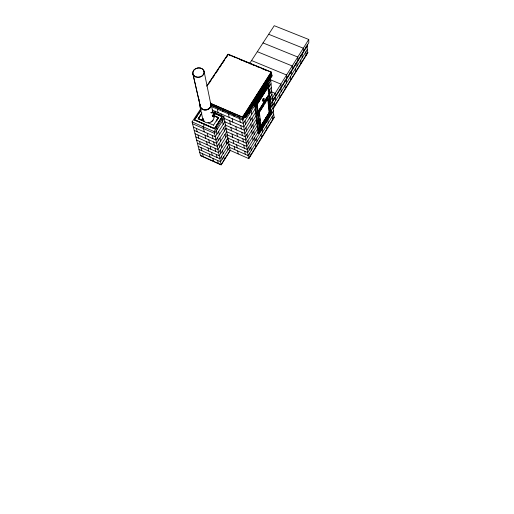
<?xml version="1.0" encoding="UTF-8"?>
<svg xmlns="http://www.w3.org/2000/svg" width="514" height="514" viewBox="0 0 514 514"><rect width="100%" height="100%" fill="white"/><g stroke="black" fill="none" stroke-linecap="round" stroke-linejoin="round"><path stroke-width="0.77" d="M213.336 116.453L212.655 116.312L213.336 116.453L214.081 112.566L213.631 112.572L213.034 114.879M211.55 112.951L211.749 112.27L211.408 112.849M214.916 116.395C213.503 115.926 215.584 116.639 214.248 116.434M212.957 116.222L213.908 112.515M213.034 116.601L213.792 113.639M211.517 112.508L211.241 112.277L211.074 112.804M211.183 112.354L210.997 112.733M273.699 114.147L248.14 155.556L229.308 147.229M274.502 117.031L248.872 158.665L229.886 150.255M261.009 128.391L269.619 114.995L261.253 128.494L260.836 126.868M273.152 108.737L308.008 52.473M261.395 128.378L263.348 125.39M263.695 124.831L264.382 123.726M265.282 122.268L266.181 120.822L266.336 122.383M266.162 120.674L267.19 119.017M268.34 117.16L269.105 115.92M260.29 130.659L261.125 129.303M262.384 127.279L263.637 125.249M266.965 119.871L267.794 118.528M269.04 116.524L269.869 115.187M258.883 133.698L271.18 113.825L268.424 84.026L267.666 83.711L254.603 104.368L258.163 133.389L258.883 133.698L255.362 104.695L268.424 84.026M273.416 110.947L247.69 152.536L228.736 144.177M257.977 128.333L246.765 146.381L227.58 137.951M270.46 108.248L272.844 104.413M272.574 105.441L307.321 49.498M260.669 126.232L269.073 112.688L269.407 112.772L261.003 126.315L259.397 112.373L268.045 98.572L267.698 98.425L269.169 112.733M260.765 126.271L269.163 112.669M261.658 124.986L269.195 112.829M262.159 124.369L263.374 122.409M264.19 121.105L269.047 113.266M261.677 125.519L262.513 124.163M266.291 118.072L267.55 116.042M266.766 117.912L260.894 127.376L261.253 128.494M267.601 116.562L268.861 114.532M258.375 131.5L247.228 149.478L228.158 141.087M270.762 111.519L273.133 107.702M261.138 127.485L269.516 113.96L269.619 114.995M272.857 108.647L307.391 52.923L307.224 44.628M257.231 121.786L245.821 140.065L226.346 131.545M269.439 102.228L272.253 97.718M272.214 98.02L308.753 39.475L274.251 25.7L249.476 63.742M272.06 101.695L308.805 42.701L308.753 39.475M257.18 125.769L246.296 143.245L226.944 134.758M270.152 104.94L272.548 101.085M272.092 102.511L307.256 46.029M256.827 118.483L245.339 136.846L225.736 128.288M269.522 98.187L271.957 94.306M255.612 112.367L244.356 130.273L224.496 121.638M268.88 91.261L271.341 87.341M263.843 102.106L264.678 100.783M265.924 98.791L266.76 97.467M257.835 111.981L259.082 109.99M259.917 108.66L265.744 99.375M266.573 98.052L267.826 96.06M268.976 95.63L258.176 112.855L260.347 131.327L259.724 131.057L257.527 112.579L268.334 95.36L268.976 95.63L270.505 114.423M258.086 112.084L268.906 94.839L268.179 87.123L267.531 86.847L256.537 104.258L257.437 111.808L258.086 112.084L257.193 104.541L268.179 87.123M256.422 115.136L244.85 133.582L225.119 124.986M269.201 94.749L271.649 90.849M260.283 110.253L263.168 105.653M264.402 103.687L265.224 102.37M266.458 100.397L267.286 99.086M259.146 112.27L263.676 105.042M264.498 103.725L265.738 101.753M266.56 100.442L267.794 98.47M229.604 147.364L220.519 161.762L199.74 152.459M256.788 104.169L267.338 87.451M256.929 104.117L267.229 87.785M267.929 87.014L256.942 104.432L257.861 112.013M255.188 108.936L243.854 126.919L223.866 118.252M268.552 87.733L271.032 83.795M200.209 109.636L192.082 121.895L200.486 155.446L221.142 164.711L230.163 150.377L228.46 141.215M230.259 150.422L221.129 164.923L200.383 155.613M270.396 76.56L242.826 120.077L211.826 106.687L211.537 105.267M270.023 74.459L271.546 75.089L245.486 116.241L243.938 115.573L243.932 116.755L245.737 117.533L245.602 116.575L271.938 74.986L270.158 74.247L270.113 75.468L271.122 75.892M246.045 116.53L254.918 102.511M255.76 101.181L258.298 97.172M258.857 96.285L271.63 76.098M245.737 117.533L272.022 75.995L271.938 74.986M229.038 144.312L219.889 158.775L198.982 149.433M255.323 104.567L243.347 123.521L212.192 110.035M268.147 84.264L270.717 80.203M243.63 115.149L242.351 117.166L248.583 158.537L273.975 117.314L270.268 75.083M211.068 105.158L242.846 118.869L242.582 117.115L271.193 72.037L228.087 54.201L206.705 86.198M258.208 96.291L257.186 95.855L257.071 94.872L258.748 95.302M243.437 117.417L249.823 107.349M250.671 106.006L252.374 103.32M253.229 101.978L257.058 95.938M258.336 93.921L259.609 91.91M260.463 90.567L262.166 87.881M263.014 86.538L264.716 83.853M265.571 82.51L269.824 75.802M270.968 73.997L271.353 73.887L242.846 118.869M228.036 141.883L219.247 155.748L198.211 146.368M243.932 116.755L245.621 117.198M270.113 75.468L272.022 75.995M227.291 134.912L217.949 149.574L196.644 140.11M226.089 128.436L216.612 143.239L195.037 133.698M226.693 131.693L217.281 146.432L195.847 136.923M225.473 125.14L215.931 140.014L194.221 130.421M224.226 118.406L214.537 133.422L192.544 123.745M224.856 121.792L215.237 136.737L193.386 127.106M200.942 109.823L194.427 119.666L194.536 120.128L214.589 128.918L214.492 128.455L222.215 116.511L212.231 112.18M214.589 128.918L222.215 116.511M221.142 164.711L214.152 131.59L223.879 116.537L212.873 111.769M213.438 125.281L218.283 117.616L213.406 115.502M216.285 120.906L218.283 117.616M216.535 121.015L218.707 117.667L213.779 115.522M204.816 124.067L203.081 126.727L204.276 131.905M213.606 113.857L213.882 113.324M201.918 112.907L198.018 118.818L204.373 121.6M204.546 121.394L198.41 118.708L201.636 113.62M198.41 118.708L201.687 113.748M200.98 109.977L194.459 119.82L214.524 128.609L222.247 116.665L212.263 112.341M195.84 118.162L197.575 115.541M198.879 113.575L200.614 110.947M207.181 85.697L228.087 54.201M209.211 83.139L210.997 80.473M212.777 77.807L214.113 75.802M215.893 73.142L218.122 69.808M219.452 67.809L221.238 65.143M222.575 63.138L224.355 60.472M226.134 57.812L227.471 55.808M258.272 117.218L258.529 117.687L258.805 117.243M259.821 129.612L260 130.132L260.065 129.573M257.244 107.889C256.19 108.152 258.189 108.602 257.501 107.844M214.075 113.446L214.91 116.8M213.83 113.202L213.528 113.8M268.674 34.271L303.299 48.207L303.382 51.406M263.033 42.932L297.786 57.041L297.908 60.202M257.328 51.689L292.215 65.965L292.363 69.101M251.558 60.543L286.581 74.993L286.761 78.096M228.113 54.375L271.212 72.204L242.608 117.276L210.425 103.404M228.955 54.992L231.159 55.897M234.095 57.118L235.566 57.722M239.974 59.547L242.178 60.459M243.642 61.07L247.318 62.586M248.789 63.196L250.993 64.109M252.458 64.713L254.661 65.625M256.133 66.235L258.336 67.148M261.273 68.362L263.476 69.274M264.948 69.878L267.145 70.791M270.634 79.856L280.888 84.123L281.1 87.187M271.45 91.813L275.125 93.355L275.369 96.381M257.071 94.872L258.606 95.52L258.722 96.503M256.537 104.258L257.193 104.541M254.603 104.368L255.362 104.695M257.623 111.217L258.022 111.384M257.527 112.579L258.176 112.855M243.797 115.798L245.602 116.575M210.387 103.243L242.582 117.115M211.948 105.254L220.744 109.045M222.209 109.681L236.132 115.689M237.596 116.318L239.8 117.269M214.466 113.581L216.606 114.506M218.032 115.123L220.172 116.055M220.705 118.535L222.177 119.177L223.172 124.414M213.438 115.656L218.315 117.777M198.372 118.554L204.508 121.24M207.926 122.73L213.406 125.127M215.36 126.977L216.747 127.581L217.12 129.419M194.427 119.666L214.492 128.455M192.082 121.895L214.152 131.59M197.434 143.258L218.604 152.684L227.882 138.086L223.879 116.537M214.216 116.427L214.672 116.768L214.884 116.241M196.348 128.416L197.164 131.725M197.961 134.989L198.757 138.215M199.535 141.395L200.306 144.537M201.064 147.64L201.816 150.698M202.555 153.718L203.287 156.706M205.041 135.201L205.786 138.452M206.532 141.665L207.264 144.826M207.984 147.955L208.697 151.039M209.404 154.084L210.097 157.091M200.383 106.764L192.956 74.08L200.441 106.751M200.01 106.841L202.921 119.608M207.258 133.222L208.003 136.512M208.735 139.757L209.455 142.956M210.168 146.117L210.875 149.24M211.569 152.324L212.256 155.363M212.931 158.363L213.599 161.325M198.841 98.9L199.091 99.986M212.243 135.42L212.95 138.696M213.651 141.935L214.344 145.128M215.025 148.276L215.7 151.392M216.362 154.457L217.024 157.49M217.666 160.484L218.309 163.439M211.087 103.751L213.104 113.549M213.413 115.059L213.721 116.569A5.622 4.722 -10.4 0 1 209.063 122.769A5.622 4.722 -10.4 0 1 202.734 118.387M204.019 71.041L210.734 103.873M216.259 130.749L216.947 134.083M217.628 137.367L218.296 140.611M218.958 143.811L219.606 146.972M220.249 150.088L220.885 153.166M221.515 156.205L222.132 159.199M214.216 113.633L214.781 116.408M213.882 114.198L214.479 117.121M218.649 131.43L219.317 134.732M219.973 137.99L220.622 141.202M221.264 144.37L221.894 147.499M222.517 150.589L223.134 153.641M223.744 156.648L224.342 159.623M215.051 111.275L215.462 113.343M217.377 109.084L218.058 112.579M223.802 127.742L224.425 131.031M225.042 134.276L225.652 137.482M226.256 140.643L226.847 143.759M227.432 146.843L228.01 149.889M221.071 113.883L221.463 115.946M222.678 110.08L222.941 111.487M228.524 113.902L229.135 117.372M229.739 120.796L230.33 124.176M230.914 127.511L231.493 130.8M232.065 134.045L232.63 137.251M233.183 140.412L233.735 143.535M234.275 146.618L234.808 149.664M232.167 118.689L232.752 122.107M236.613 144.807L237.14 147.884M237.654 150.923L238.168 153.924M233.896 114.918L234.133 116.325M235.823 126.566L236.376 129.888M236.922 133.171L237.455 136.403M237.982 139.602L238.509 142.751M239.755 118.753L240.289 122.203M240.815 125.602L241.342 128.963M241.856 132.278L242.364 135.542M242.865 138.774L243.36 141.954M243.848 145.096L244.33 148.199M244.805 151.264L245.274 154.29M245.03 120.861L245.525 124.272M246.013 127.633L246.495 130.954M246.977 134.231L247.446 137.463M247.909 140.656L248.365 143.804M248.821 146.914L249.264 149.985M249.708 153.011L250.145 156.005M250.845 147.434L251.275 150.48M249.02 110.304L249.489 113.8M249.952 117.243L250.414 120.636M250.864 123.99L251.314 127.299M251.751 130.562L252.188 133.788M252.612 136.968L253.036 140.11M251.153 111.165L251.603 114.622M252.053 118.027L252.496 121.394M252.927 124.716L253.357 127.992M253.781 131.224L254.199 134.417M254.61 137.572L255.021 140.682M255.419 143.759L255.818 146.792M256.576 138.163L256.968 141.247M254.032 102.395L254.462 105.923M258.33 115.958L257.925 112.752L268.732 95.527L268.88 97.101M258.471 117.372L260.11 131.224M256.974 105.736L257.251 108.081M257.957 114.05L258.33 117.179M258.516 118.747L258.793 121.098M259.069 123.444L259.352 125.795M259.531 127.356L259.814 129.708M259.326 113.819L259.596 116.158M259.866 118.471L260.135 120.829M260.309 122.338L260.675 125.493M256.627 96.593L256.794 98.033M260.527 129.907L260.707 131.488M261.073 134.597L261.433 137.675M262.249 128.995L262.603 132.117M262.673 87.059L262.821 88.517M266.663 125.538L266.991 128.654M267.865 119.923L268.179 123.084M268.045 98.572L269.407 112.772M268.064 88.414L268.359 91.576M269.098 99.459L269.4 102.614M269.619 104.972L269.914 108.12M270.139 110.484L270.435 113.633M269.561 106.848L269.702 108.383M268.314 85.491L268.167 83.917L255.111 104.586L258.645 133.595L270.942 113.722L270.653 110.587M268.533 87.843L268.828 90.978M269.047 93.33L269.413 97.255M269.554 98.823L269.921 102.742M270.139 105.094L270.435 108.229M268.649 77.633L268.783 79.105M269.111 82.735L269.439 86.32M269.76 89.86L270.081 93.349M270.396 96.799L270.705 100.198M271.013 103.558L271.315 106.873M271.61 110.15L271.906 113.382M272.195 116.575L272.484 119.73M271.193 72.037L271.353 73.887M273.872 98.161L273.981 99.478M274.258 102.729L274.534 105.942M275.478 97.082L275.742 100.346M279.34 89.391L279.436 90.721M279.674 94.011L279.912 97.262M280.914 88.35L281.145 91.646M284.743 80.711L284.827 82.054M285.039 85.382L285.238 88.665M286.292 79.709L286.491 83.043M290.095 72.121L290.166 73.483M290.339 76.837L290.513 80.158M291.611 71.157L291.779 74.524M295.396 63.62L295.447 64.995M295.589 68.388L295.73 71.742M296.88 62.695L297.015 66.094M300.632 55.21L300.677 56.598M300.786 60.022L300.896 63.408M302.097 54.317L302.193 57.754M305.824 46.883L305.856 48.284M305.933 51.741L306.003 55.159M212.867 120.064A5.256 4.414 -10.4 0 1 210.952 121.799M203.274 119.505A5.256 4.414 -10.4 0 1 203.101 118.368M210.509 102.62A5.763 4.806 -10.2 0 1 206.3 110.054A5.763 4.806 -10.2 0 1 200.023 104.342M210.791 103.86A5.41 4.51 -10.2 0 1 206.294 109.784A5.41 4.51 -10.2 0 1 200.203 105.601M210.676 103.886A5.294 4.414 -10.2 0 1 206.275 109.681A5.294 4.414 -10.2 0 1 200.325 105.595M262.885 100.84A1.433 0.437 -67.6 0 1 262.448 100.307A1.433 0.437 -67.6 0 1 263.303 98.502A1.433 0.437 -67.6 0 1 263.74 99.035M212.243 115.721L212.854 116.08L212.243 115.721M215.154 111.262L215.745 111.647L215.18 111.223M263.464 100.012L263.695 99.62L263.464 100.012M259.397 127.472L260.045 127.504L259.397 127.472M257.899 114.905C258.381 115.997 258.857 114.057 257.899 114.905M256.788 105.537C257.276 106.642 257.765 104.676 256.788 105.537M257.206 109.013C257.687 110.112 258.169 108.158 257.206 109.013M257.501 111.512C257.983 112.605 258.465 110.658 257.501 111.512M228.12 138.189L226.494 140.746L227.085 143.869L228.698 141.324L228.12 138.189M195.628 76.824A5.75 4.697 -9.9 0 0 204.219 72.256A5.75 4.697 -9.9 0 0 195.635 68.651A5.75 4.697 -9.9 0 0 195.628 76.824M195.661 76.779A5.686 4.645 -9.9 0 0 204.154 72.256A5.686 4.645 -9.9 0 0 195.667 68.69A5.686 4.645 -9.9 0 0 195.661 76.779M263.56 100.853A1.433 0.437 -67.6 0 0 264.196 98.604A1.433 0.437 -67.6 0 0 263.027 100.191A1.433 0.437 -67.6 0 0 263.56 100.853"/></g></svg>
